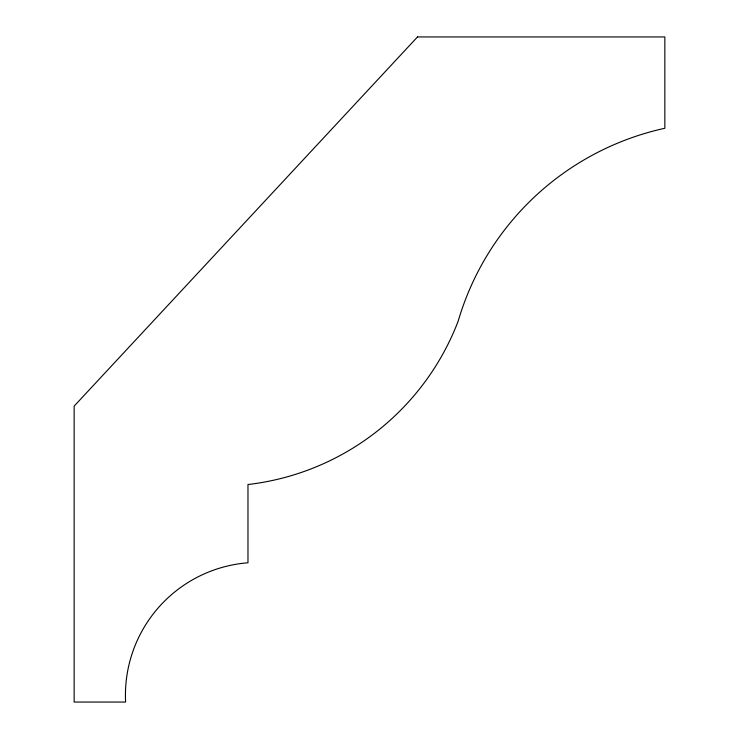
<?xml version="1.0" encoding="UTF-8"?>
<svg xmlns="http://www.w3.org/2000/svg" width="739" height="739" viewBox="0 0 739 739"><rect width="100%" height="100%" fill="white"/><g stroke="black" fill="none" stroke-linecap="round" stroke-linejoin="round"><path stroke-width="1.11" d="M417.489 36.95L74.149 406.117L74.149 702.05L125.602 702.05A132.909 132.909 0 0 1 247.971 562.785L247.971 484.525A256.904 256.904 0 0 0 458.198 321.068A277.153 277.153 0 0 1 664.851 128.263L664.851 36.95L417.489 36.95"/></g></svg>
